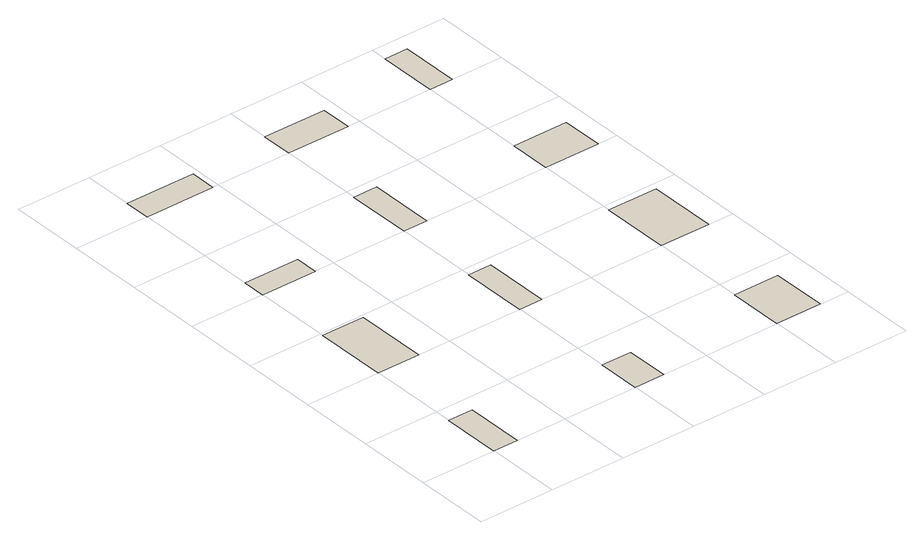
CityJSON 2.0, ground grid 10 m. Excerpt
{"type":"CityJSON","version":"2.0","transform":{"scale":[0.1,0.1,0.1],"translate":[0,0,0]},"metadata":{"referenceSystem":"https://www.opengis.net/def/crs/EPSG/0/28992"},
"CityObjects":{
"building1":{"type":"Building","attributes":{"roofType":"Flat","yearOfConstruction":1969,"function":"Residential","storeysAboveGround":5},"geometry":[{"type":"MultiSurface","lod":"0","boundaries":[[[0,1,2,3]]]}]},
"building2":{"type":"Building","attributes":{"roofType":"Shed","yearOfConstruction":1976,"function":"Residential","storeysAboveGround":1},"geometry":[{"type":"MultiSurface","lod":"0","boundaries":[[[4,5,6,7]]]}]},
"building3":{"type":"Building","attributes":{"roofType":"Flat","yearOfConstruction":1965,"function":"Residential","storeysAboveGround":5},"geometry":[{"type":"MultiSurface","lod":"0","boundaries":[[[8,9,10,11]]]}]},
"building4":{"type":"Building","attributes":{"roofType":"Hipped","yearOfConstruction":1967,"function":"Residential","storeysAboveGround":3},"geometry":[{"type":"MultiSurface","lod":"0","boundaries":[[[12,13,14,15]]]}]},
"building5":{"type":"Building","attributes":{"roofType":"Shed","yearOfConstruction":1990,"function":"Residential","storeysAboveGround":2},"geometry":[{"type":"MultiSurface","lod":"0","boundaries":[[[16,17,18,19]]]}]},
"building6":{"type":"Building","attributes":{"roofType":"Hipped","yearOfConstruction":1959,"function":"Industrial","storeysAboveGround":3},"geometry":[{"type":"MultiSurface","lod":"0","boundaries":[[[20,21,22,23]]]}]},
"building7":{"type":"Building","attributes":{"roofType":"Shed","yearOfConstruction":1948,"function":"Residential","storeysAboveGround":3},"geometry":[{"type":"MultiSurface","lod":"0","boundaries":[[[24,25,26,27]]]}]},
"building8":{"type":"Building","attributes":{"roofType":"Flat","yearOfConstruction":2009,"function":"Residential","storeysAboveGround":2},"geometry":[{"type":"MultiSurface","lod":"0","boundaries":[[[28,29,30,31]]]}]},
"building9":{"type":"Building","attributes":{"roofType":"Gabled","yearOfConstruction":1972,"function":"Residential","storeysAboveGround":3},"geometry":[{"type":"MultiSurface","lod":"0","boundaries":[[[32,33,34,35]]]}]},
"building10":{"type":"Building","attributes":{"roofType":"Flat","yearOfConstruction":1947,"function":"Residential","storeysAboveGround":2},"geometry":[{"type":"MultiSurface","lod":"0","boundaries":[[[36,37,38,39]]]}]},
"building11":{"type":"Building","attributes":{"roofType":"Flat","yearOfConstruction":1982,"function":"Residential","storeysAboveGround":4},"geometry":[{"type":"MultiSurface","lod":"0","boundaries":[[[40,41,42,43]]]}]},
"building12":{"type":"Building","attributes":{"roofType":"Flat","yearOfConstruction":1989,"function":"Residential","storeysAboveGround":4},"geometry":[{"type":"MultiSurface","lod":"0","boundaries":[[[44,45,46,47]]]}]}
},
"vertices":[
[33,0,0],[33,78,0],[0,78,0],[0,0,0],
[57,200,0],[57,296,0],[0,296,0],[0,200,0],
[74,400,0],[74,430,0],[0,430,0],[0,400,0],
[240,0,0],[240,57,0],[200,57,0],[200,0,0],
[93,600,0],[93,634,0],[0,634,0],[0,600,0],
[231,200,0],[231,288,0],[200,288,0],[200,200,0],
[232,400,0],[232,487,0],[200,487,0],[200,400,0],
[284,600,0],[284,641,0],[200,641,0],[200,600,0],
[461,0,0],[461,73,0],[400,73,0],[400,0,0],
[467,200,0],[467,291,0],[400,291,0],[400,200,0],
[474,400,0],[474,455,0],[400,455,0],[400,400,0],
[431,600,0],[431,678,0],[400,678,0],[400,600,0]
]}
